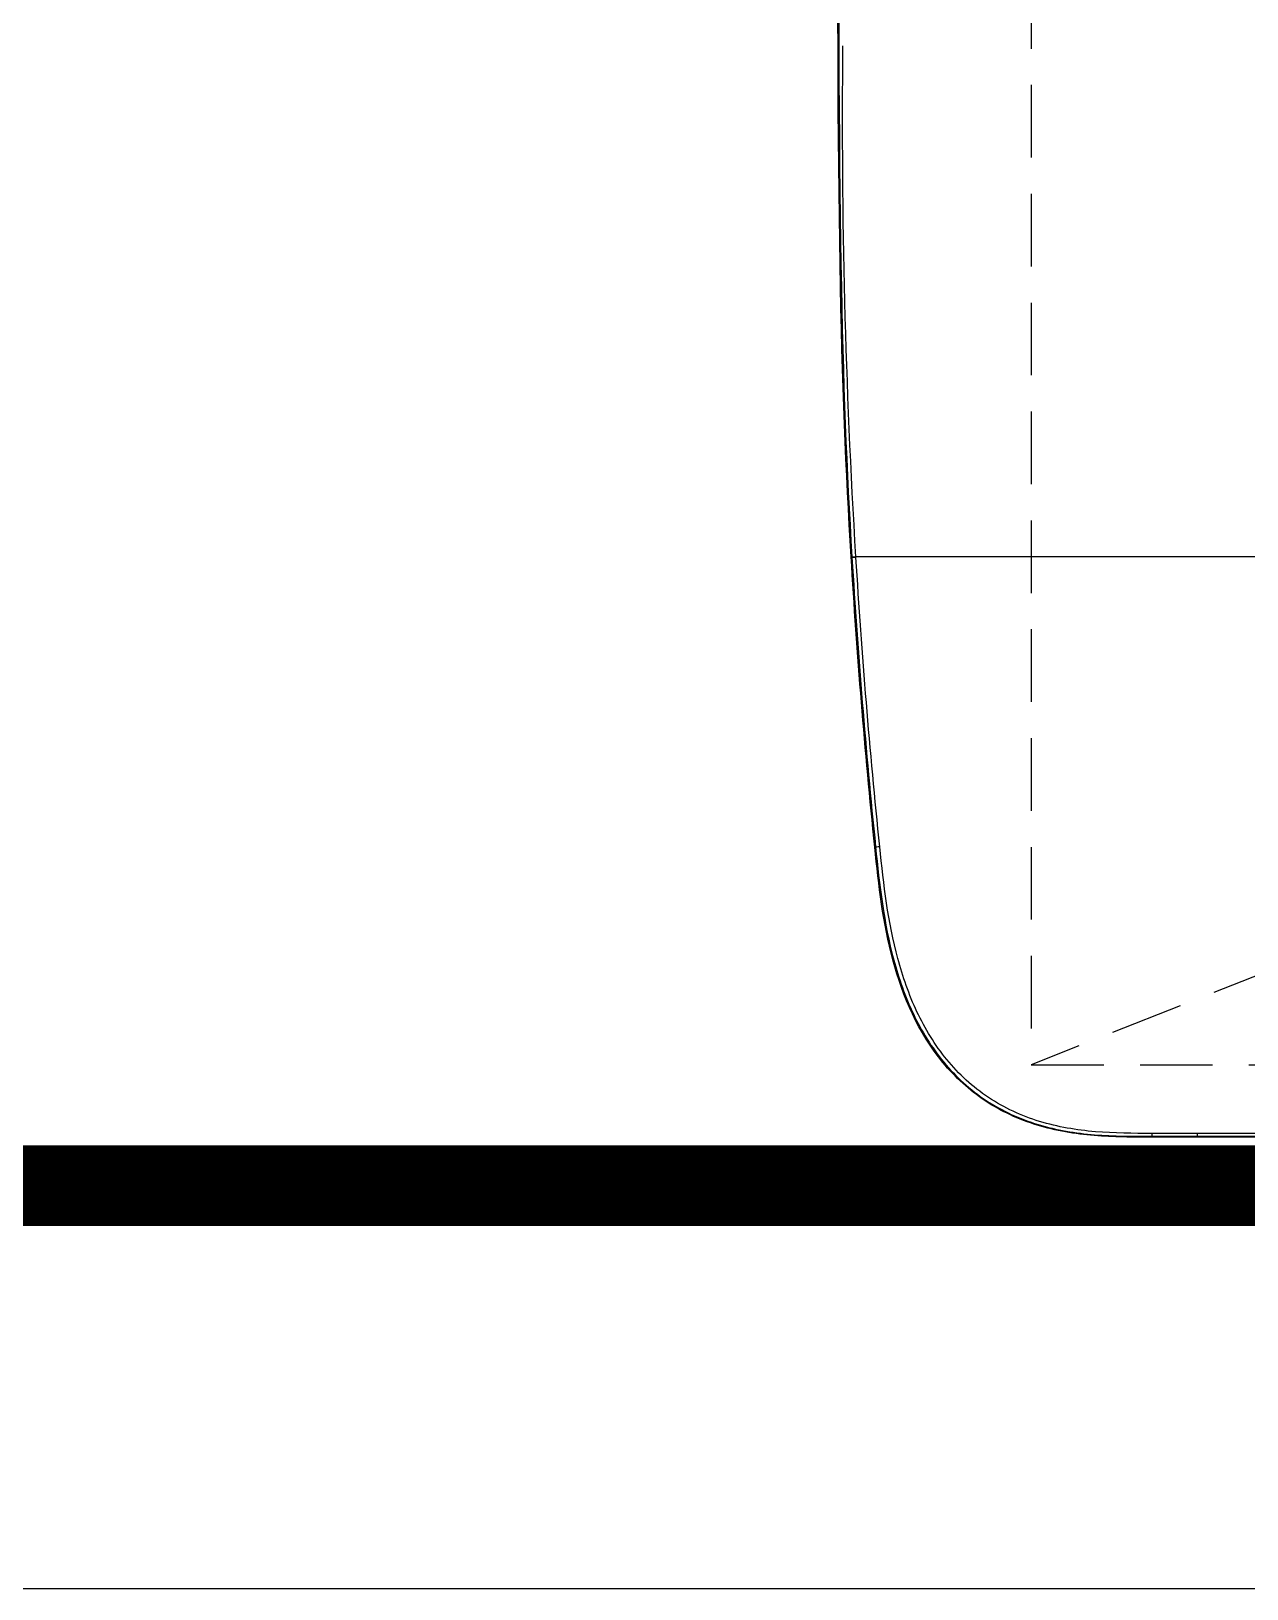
# Model space of a CAD drawing. Header units: millimetres. Extents: x 332171 to 384371, y 54317 to 89920.
# Drawn here: x 366811.3 to 367112.9, y 66135.7 to 66522.1 of the extents above; entities that cross this region are included whole.
import ezdxf

# ---------------------------------------------------------------- set-up
doc = ezdxf.new("R2010")
doc.units = ezdxf.units.MM
doc.header["$LTSCALE"] = 60
doc.linetypes.add('HID', pattern=[2.5, 1.5, -1])
doc.linetypes.add('HIDDEN', pattern=[0.375, 0.25, -0.125])
for name, color, linetype in [('06-LIGHT', 4, 'Continuous'), ('3.기호.계단선', 30, 'Continuous'), ('CEIL-LIGHT', 7, 'Continuous')]:
    doc.layers.add(name, color=color, linetype=linetype)

# ---------------------------------------------------------------- blocks, each defined once
blk = doc.blocks.new('*U100')
at = {"color": 8}
for p, q in [((64.94, 479.79), (64.94, 479.97)), ((74.34, 479.97), (74.34, 479.79))]:
    blk.add_line(p, q, dxfattribs=at)
at = {"color": 1, "linetype": 'HIDDEN'}
blk.add_line((1179.94, 14.99), (39.94, 464.99), dxfattribs=at)
at = {"color": 0}
blk.add_line((7.59, 420), (7.77, 419.98), dxfattribs=at)
at = {"color": 1, "linetype": 'HIDDEN'}
blk.add_lwpolyline([(1179.94, 464.99), (1179.94, 14.99), (39.94, 14.99), (39.94, 464.99)], close=True, dxfattribs=at)
at = {"color": 8}
for centre, ratio, end_param in [((64.94, 478.79), 0.001929, 4.306784), ((74.34, 478.79), 0.001772, 4.288885)]:
    blk.add_ellipse(centre, major_axis=(0, -1), ratio=ratio, start_param=3.193953, end_param=end_param, dxfattribs=at)
at = {"color": 0}
blk.add_ellipse((8.76, 419.87), major_axis=(0.995, -0.101), ratio=0.077303, start_param=1.70807, end_param=3.089075, dxfattribs=at)
at = {"color": 8}
for points, knots in [([(64.94, 479.97), (60.94, 479.97), (56.94, 479.96), (48.99, 479.3), (44.99, 478.64), (37.4, 476.32), (33.73, 474.64), (27.14, 470.26), (24.24, 467.62), (16.62, 458.39), (13.4, 450.95), (9.3, 435.73), (8.4, 427.91), (7.59, 420)], [0, 0, 0, 0, 0.125, 0.125, 0.25, 0.25, 0.375, 0.375, 0.5, 0.5, 0.75, 0.75, 1, 1, 1, 1]), ([(7.77, 419.98), (8.57, 427.84), (9.47, 435.72), (12.57, 447.18), (13.89, 450.95), (17.27, 458.04), (19.36, 461.44), (24.4, 467.53), (27.32, 470.18), (33.97, 474.56), (37.55, 476.2), (45.18, 478.5), (49.12, 479.14), (57, 479.78), (60.97, 479.79), (64.94, 479.79)], [0, 0, 0, 0, 0.25, 0.25, 0.375, 0.375, 0.5, 0.5, 0.625, 0.625, 0.75, 0.75, 0.875, 0.875, 1, 1, 1, 1]), ([(74.34, 479.97), (72.99, 479.97), (71.63, 479.97), (69.39, 479.97), (68.5, 479.97), (66.72, 479.97), (65.83, 479.97), (64.94, 479.97)], [0, 0, 0, 0, 0.432551, 0.432551, 0.716276, 0.716276, 1, 1, 1, 1]), ([(64.94, 479.79), (66.3, 479.79), (67.65, 479.79), (69.9, 479.79), (70.79, 479.79), (72.56, 479.79), (73.45, 479.79), (74.34, 479.79)], [0, 0, 0, 0, 0.432551, 0.432551, 0.716275, 0.716275, 1, 1, 1, 1]), ([(207.1, 479.97), (203.06, 479.97), (199.01, 479.97), (180.94, 479.97), (166.92, 479.97), (148.86, 479.97), (144.81, 479.97), (124.57, 479.97), (108.38, 479.97), (86.24, 479.97), (80.29, 479.97), (74.34, 479.97)], [0, 0, 0, 0, 0.091469, 0.091469, 0.40823, 0.40823, 0.499699, 0.499699, 0.865576, 0.865576, 1, 1, 1, 1]), ([(74.34, 479.79), (78.39, 479.79), (82.44, 479.79), (102.68, 479.79), (118.87, 479.79), (143.16, 479.79), (151.25, 479.78), (175.25, 479.78), (191.16, 479.78), (207.07, 479.78)], [0, 0, 0, 0, 0.091494, 0.091494, 0.457471, 0.457471, 0.640459, 0.640459, 1, 1, 1, 1]), ([(64.94, 479.19), (61.02, 479.18), (57.1, 479.16), (49.32, 478.5), (45.44, 477.86), (37.92, 475.56), (34.38, 473.94), (27.84, 469.58), (24.98, 466.95), (20.03, 460.91), (17.99, 457.55), (14.67, 450.54), (13.37, 446.82), (10.33, 435.51), (9.44, 427.75), (8.63, 419.96)], [0, 0, 0, 0, 0.125, 0.125, 0.25, 0.25, 0.375, 0.375, 0.5, 0.5, 0.625, 0.625, 0.75, 0.75, 1, 1, 1, 1]), ([(74.34, 479.2), (73.67, 479.2), (73.01, 479.2), (69.87, 479.19), (67.41, 479.19), (64.94, 479.19)], [0, 0, 0, 0, 0.212761, 0.212761, 1, 1, 1, 1]), ([(207.07, 479.29), (191.16, 479.29), (175.25, 479.29), (151.25, 479.28), (143.15, 479.28), (118.87, 479.26), (102.68, 479.24), (82.44, 479.21), (78.39, 479.21), (74.34, 479.2)], [0, 0, 0, 0, 0.35954, 0.35954, 0.542528, 0.542528, 0.908505, 0.908505, 1, 1, 1, 1]), ([(3.72, 360.14), (3.72, 360.1), (3.71, 360.05), (3.71, 360), (3.71, 360), (3.71, 360)], [0, 0, 0, 0, 0.99958, 0.99958, 1, 1, 1, 1]), ([(193.09, 360), (185.02, 360), (168.87, 360), (144.64, 360), (120.43, 360), (96.22, 360), (72.05, 360), (47.93, 360), (27.87, 360), (13.88, 360), (7.16, 360), (4.44, 360), (3.71, 360)], [0, 0, 0, 0, 0.127521, 0.255042, 0.382563, 0.510084, 0.637605, 0.765126, 0.892647, 0.956408, 0.988288, 1, 1, 1, 1])]:
    blk.add_open_spline(points, degree=3, knots=knots, dxfattribs=at)
for points in [[(7.59, 420), (5.56, 400.08), (3.93, 380.06), (2.71, 360.02)], [(2.89, 360.17), (4.11, 380.16), (5.74, 400.12), (7.77, 419.98)], [(8.63, 419.96), (6.58, 400.1), (4.95, 380.13), (3.72, 360.14)], [(2.71, 360.02), (0.55, 324.73), (-0.33, 289.36), (0.05, 194)], [(0.23, 194), (-0.16, 289.37), (0.73, 324.74), (2.88, 360.03)], [(3.71, 360), (1.56, 324.86), (0.65, 289.62), (1.03, 254.4)], [(2.77, 360.07), (2.75, 360.05), (2.73, 360.03), (2.71, 360.02)], [(2.77, 360.07), (2.81, 360.1), (2.85, 360.14), (2.89, 360.17)], [(2.88, 360.03), (2.89, 360.08), (2.89, 360.13), (2.89, 360.17)], [(2.88, 360.03), (2.91, 360.04), (3.27, 360.03), (3.71, 360)], [(3.72, 360.14), (3.28, 360.17), (2.92, 360.18), (2.89, 360.17)]]:
    blk.add_open_spline(points, degree=3, dxfattribs=at)

msp = doc.modelspace()

# ---------------------------------------------------------------- linework, layer by layer
at = {"layer": '3.기호.계단선', "color": 10, "linetype": 'HID', "const_width": 20}
msp.add_lwpolyline([(370200.36, 66235.74), (365286.36, 66235.74)], dxfattribs=at)
at = {"layer": 'CEIL-LIGHT'}
msp.add_line((370200.36, 66135.74), (365286.36, 66135.74), dxfattribs=at)

# ---------------------------------------------------------------- block references
at = {"layer": '06-LIGHT', "xscale": -1.2, "yscale": 1.2, "zscale": 1.2, "rotation": 180}
msp.add_blockref('*U100', (367011.43, 66823.72), dxfattribs=at)

doc.saveas('drawing.dxf')
